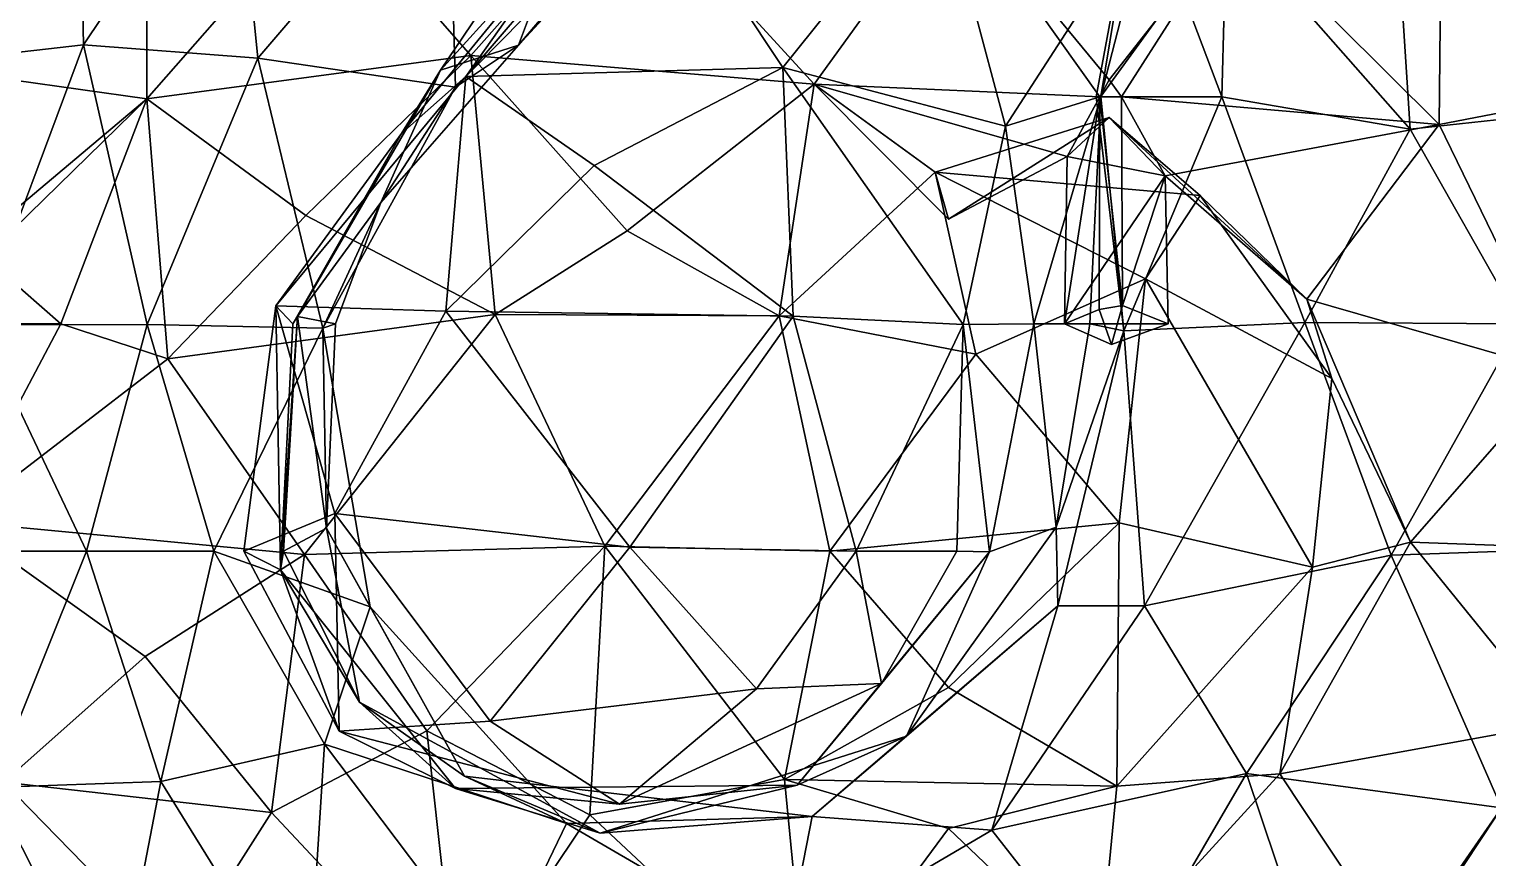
# Model space of a CAD drawing. Extents: x 290034 to 295698, y 4553723 to 4561693.
# Drawn here: x 290213.7 to 290328.1, y 4561056.6 to 4561121.7 of the extents above; entities that cross this region are included whole.
import ezdxf

# ---------------------------------------------------------------- set-up
doc = ezdxf.new("R2010")
doc.units = 0
doc.layers.add('Au_ppm_Pref_-_0_2', color=7, linetype='CONTINUOUS')

msp = doc.modelspace()

# ---------------------------------------------------------------- linework, layer by layer
at = {"layer": 'Au_ppm_Pref_-_0_2'}
for points in [[(290217.96, 4561120.44, 1527.72), (290207.16, 4561119.2, 1521.39), (290217.59, 4561138.18, 1521.84)], [(290217.59, 4561138.18, 1521.84), (290207.16, 4561119.2, 1521.39), (290207.31, 4561136.64, 1515.38)], [(290229.79, 4561138.08, 1527.75), (290217.96, 4561120.44, 1527.72), (290217.59, 4561138.18, 1521.84)], [(290231.63, 4561119.38, 1533.33), (290217.96, 4561120.44, 1527.72), (290229.79, 4561138.08, 1527.75)], [(290246.56, 4561136.82, 1532.88), (290231.63, 4561119.38, 1533.33), (290229.79, 4561138.08, 1527.75)], [(290258.03, 4561136.32, 1549.73), (290252.07, 4561120.4, 1544.22), (290268.72, 4561138.48, 1543.71)], [(290268.72, 4561138.48, 1543.71), (290252.07, 4561120.4, 1544.22), (290262.94, 4561133.18, 1538.36)], [(290247.14, 4561117.1, 1538.59), (290231.63, 4561119.38, 1533.33), (290246.56, 4561136.82, 1532.88)], [(290262.94, 4561133.18, 1538.36), (290247.14, 4561117.1, 1538.59), (290246.56, 4561136.82, 1532.88)], [(290222.92, 4561116.2, 1479.04), (290222.91, 4561135.85, 1484.25), (290207.3, 4561118.39, 1483.91)], [(290207.3, 4561118.39, 1483.91), (290222.91, 4561135.85, 1484.25), (290207.46, 4561135.42, 1490.86)], [(290222.92, 4561116.2, 1479.04), (290237.14, 4561132.4, 1480.3), (290222.91, 4561135.85, 1484.25)], [(290256.67, 4561130.3, 1556.1), (290245.97, 4561118.45, 1550.24), (290258.03, 4561136.32, 1549.73)], [(290258.03, 4561136.32, 1549.73), (290245.97, 4561118.45, 1550.24), (290252.07, 4561120.4, 1544.22)], [(290272.8, 4561118.65, 1563), (290247.95, 4561117.94, 1562.03), (290262.22, 4561134.61, 1559.75)], [(290262.22, 4561134.61, 1559.75), (290247.95, 4561117.94, 1562.03), (290256.67, 4561130.3, 1556.1)], [(290285, 4561133.84, 1561.1), (290272.8, 4561118.65, 1563), (290262.22, 4561134.61, 1559.75)], [(290324.27, 4561114.18, 1481.21), (290324.48, 4561135.19, 1483.93), (290308.21, 4561130.18, 1481.54)], [(290324.27, 4561114.18, 1481.21), (290340.43, 4561117.29, 1483.58), (290324.48, 4561135.19, 1483.93)], [(290340.43, 4561117.29, 1483.58), (290349.97, 4561132.89, 1486.67), (290324.48, 4561135.19, 1483.93)], [(290260.56, 4561133.41, 1479.92), (290237.14, 4561132.4, 1480.3), (290248.35, 4561119.58, 1477.97)], [(290275.27, 4561117.34, 1478.52), (290260.56, 4561133.41, 1479.92), (290248.35, 4561119.58, 1477.97)], [(290260.56, 4561133.41, 1479.92), (290275.27, 4561117.34, 1478.52), (290286.19, 4561132.48, 1480.61)], [(290290.26, 4561114.05, 1556.58), (290272.8, 4561118.65, 1563), (290285, 4561133.84, 1561.1)], [(290301.69, 4561131.73, 1556.9), (290290.26, 4561114.05, 1556.58), (290285, 4561133.84, 1561.1)], [(290297.74, 4561116.38, 1549.85), (290300.62, 4561133.86, 1543.66), (290297.38, 4561116.35, 1544.22)], [(290300.62, 4561133.86, 1543.66), (290307.24, 4561116.35, 1539.72), (290297.38, 4561116.35, 1544.22)], [(290301.69, 4561131.73, 1556.9), (290310.77, 4561134.34, 1550.1), (290297.74, 4561116.38, 1549.85)], [(290310.77, 4561134.34, 1550.1), (290300.62, 4561133.86, 1543.66), (290297.74, 4561116.38, 1549.85)], [(290307.24, 4561116.35, 1539.72), (290300.62, 4561133.86, 1543.66), (290307.61, 4561130.19, 1537.21)], [(290336.6, 4561134.07, 1526.1), (290334.57, 4561115.18, 1532.06), (290320.77, 4561132.94, 1531.97)], [(290222.92, 4561116.2, 1479.04), (290248.35, 4561119.58, 1477.97), (290237.14, 4561132.4, 1480.3)], [(290252.07, 4561120.4, 1544.22), (290247.14, 4561117.1, 1538.59), (290262.94, 4561133.18, 1538.36)], [(290297.66, 4561116.35, 1479.24), (290286.19, 4561132.48, 1480.61), (290275.27, 4561117.34, 1478.52)], [(290297.66, 4561116.35, 1479.24), (290298.41, 4561117.68, 1479.34), (290286.19, 4561132.48, 1480.61)], [(290298.41, 4561117.68, 1479.34), (290308.21, 4561130.18, 1481.54), (290286.19, 4561132.48, 1480.61)], [(290307.61, 4561130.19, 1537.21), (290320.77, 4561132.94, 1531.97), (290322, 4561113.81, 1536.68)], [(290322, 4561113.81, 1536.68), (290320.77, 4561132.94, 1531.97), (290334.57, 4561115.18, 1532.06)], [(290297.74, 4561116.38, 1549.85), (290290.26, 4561114.05, 1556.58), (290301.69, 4561131.73, 1556.9)], [(290242.91, 4561113.48, 1556.1), (290256.67, 4561130.3, 1556.1), (290247.95, 4561117.94, 1562.03)], [(290242.91, 4561113.48, 1556.1), (290245.97, 4561118.45, 1550.24), (290256.67, 4561130.3, 1556.1)], [(290298.41, 4561117.68, 1479.34), (290299.36, 4561116.35, 1479.34), (290308.21, 4561130.18, 1481.54)], [(290299.36, 4561116.35, 1479.34), (290324.27, 4561114.18, 1481.21), (290308.21, 4561130.18, 1481.54)], [(290307.61, 4561130.19, 1537.21), (290322, 4561113.81, 1536.68), (290307.24, 4561116.35, 1539.72)], [(290217.96, 4561120.44, 1527.72), (290209.75, 4561098.46, 1526.42), (290207.16, 4561119.2, 1521.39)], [(290222.97, 4561098.5, 1532.51), (290209.75, 4561098.46, 1526.42), (290217.96, 4561120.44, 1527.72)], [(290231.63, 4561119.38, 1533.33), (290222.97, 4561098.5, 1532.51), (290217.96, 4561120.44, 1527.72)], [(290235.41, 4561107.03, 1476.06), (290248.35, 4561119.58, 1477.97), (290222.92, 4561116.2, 1479.04)], [(290250.25, 4561099.26, 1474.65), (290248.35, 4561119.58, 1477.97), (290235.41, 4561107.03, 1476.06)], [(290245.97, 4561118.45, 1550.24), (290241.27, 4561108.06, 1544.22), (290252.07, 4561120.4, 1544.22)], [(290241.27, 4561108.06, 1544.22), (290247.14, 4561117.1, 1538.59), (290252.07, 4561120.4, 1544.22)], [(290260.61, 4561105.84, 1476.46), (290248.35, 4561119.58, 1477.97), (290250.25, 4561099.26, 1474.65)], [(290260.61, 4561105.84, 1476.46), (290275.27, 4561117.34, 1478.52), (290248.35, 4561119.58, 1477.97)], [(290207.3, 4561118.39, 1483.91), (290207.13, 4561102.89, 1478.89), (290222.92, 4561116.2, 1479.04)], [(290236.73, 4561098.2, 1538.11), (290222.97, 4561098.5, 1532.51), (290231.63, 4561119.38, 1533.33)], [(290236.73, 4561098.2, 1538.11), (290231.63, 4561119.38, 1533.33), (290247.14, 4561117.1, 1538.59)], [(290242.91, 4561113.48, 1556.1), (290234.76, 4561099.12, 1550.19), (290245.97, 4561118.45, 1550.24)], [(290245.97, 4561118.45, 1550.24), (290234.76, 4561099.12, 1550.19), (290241.27, 4561108.06, 1544.22)], [(290272.8, 4561118.65, 1563), (290258.02, 4561110.95, 1567.4), (290247.95, 4561117.94, 1562.03)], [(290273.61, 4561099.14, 1568.26), (290258.02, 4561110.95, 1567.4), (290272.8, 4561118.65, 1563)], [(290273.61, 4561099.14, 1568.26), (290272.8, 4561118.65, 1563), (290286.96, 4561098.49, 1562.12)], [(290272.8, 4561118.65, 1563), (290290.26, 4561114.05, 1556.58), (290286.96, 4561098.49, 1562.12)], [(290246.37, 4561099.53, 1568.78), (290233.04, 4561099.96, 1561.76), (290247.95, 4561117.94, 1562.03)], [(290233.04, 4561099.96, 1561.76), (290242.91, 4561113.48, 1556.1), (290247.95, 4561117.94, 1562.03)], [(290258.02, 4561110.95, 1567.4), (290246.37, 4561099.53, 1568.78), (290247.95, 4561117.94, 1562.03)], [(290272.53, 4561099.16, 1471.14), (290275.27, 4561117.34, 1478.52), (290260.61, 4561105.84, 1476.46)], [(290284.74, 4561110.45, 1472.95), (290275.27, 4561117.34, 1478.52), (290272.53, 4561099.16, 1471.14)], [(290284.74, 4561110.45, 1472.95), (290285.81, 4561106.75, 1476.15), (290275.27, 4561117.34, 1478.52)], [(290285.81, 4561106.75, 1476.15), (290295.1, 4561111.67, 1478.89), (290275.27, 4561117.34, 1478.52)], [(290295.1, 4561111.67, 1478.89), (290297.66, 4561116.35, 1479.24), (290275.27, 4561117.34, 1478.52)], [(290299.36, 4561116.35, 1479.34), (290298.41, 4561117.68, 1479.34), (290297.66, 4561116.35, 1479.24)], [(290333.72, 4561094.77, 1481.32), (290340.43, 4561117.29, 1483.58), (290324.27, 4561114.18, 1481.21)], [(290210.21, 4561103.77, 1477.14), (290222.92, 4561116.2, 1479.04), (290207.13, 4561102.89, 1478.89)], [(290216.2, 4561098.53, 1476.07), (290222.92, 4561116.2, 1479.04), (290210.21, 4561103.77, 1477.14)], [(290216.2, 4561098.53, 1476.07), (290224.57, 4561095.8, 1474.69), (290222.92, 4561116.2, 1479.04)], [(290235.41, 4561107.03, 1476.06), (290222.92, 4561116.2, 1479.04), (290224.57, 4561095.8, 1474.69)], [(290241.27, 4561108.06, 1544.22), (290236.73, 4561098.2, 1538.11), (290247.14, 4561117.1, 1538.59)], [(290292.5, 4561098.53, 1554.98), (290290.26, 4561114.05, 1556.58), (290297.74, 4561116.38, 1549.85)], [(290292.5, 4561098.53, 1554.98), (290297.74, 4561116.38, 1549.85), (290296.88, 4561098.53, 1550.16)], [(290297.66, 4561116.35, 1479.24), (290295.1, 4561111.67, 1478.89), (290294.89, 4561098.53, 1483.17)], [(290297.66, 4561116.35, 1479.24), (290294.89, 4561098.53, 1483.17), (290297.6, 4561099.67, 1484.83)], [(290299.56, 4561097.98, 1544.56), (290296.88, 4561098.53, 1550.16), (290297.74, 4561116.38, 1549.85)], [(290297.74, 4561116.38, 1549.85), (290297.38, 4561116.35, 1544.22), (290299.56, 4561097.98, 1544.56)], [(290297.38, 4561116.35, 1544.22), (290307.24, 4561116.35, 1539.72), (290299.56, 4561097.98, 1544.56)], [(290297.66, 4561116.35, 1479.24), (290297.6, 4561099.67, 1484.83), (290299.44, 4561099.99, 1484.83)], [(290297.66, 4561116.35, 1479.24), (290299.44, 4561099.99, 1484.83), (290299.36, 4561116.35, 1479.34)], [(290302.79, 4561110.16, 1478.89), (290299.36, 4561116.35, 1479.34), (290299.44, 4561099.99, 1484.83)], [(290302.79, 4561110.16, 1478.89), (290324.27, 4561114.18, 1481.21), (290299.36, 4561116.35, 1479.34)], [(290299.56, 4561097.98, 1544.56), (290307.24, 4561116.35, 1539.72), (290313.75, 4561098.64, 1539.08)], [(290313.75, 4561098.64, 1539.08), (290307.24, 4561116.35, 1539.72), (290322, 4561113.81, 1536.68)], [(290322, 4561113.81, 1536.68), (290334.57, 4561115.18, 1532.06), (290330.66, 4561098.53, 1535.67)], [(290298.41, 4561114.74, 1478.36), (290285.81, 4561106.75, 1476.15), (290284.74, 4561110.45, 1472.95)], [(290284.74, 4561110.45, 1472.95), (290305.53, 4561108.6, 1472.95), (290298.41, 4561114.74, 1478.36)], [(290298.41, 4561114.74, 1478.36), (290295.1, 4561111.67, 1478.89), (290285.81, 4561106.75, 1476.15)], [(290286.96, 4561098.49, 1562.12), (290290.26, 4561114.05, 1556.58), (290292.5, 4561098.53, 1554.98)], [(290298.41, 4561114.74, 1478.36), (290302.79, 4561110.16, 1478.89), (290295.1, 4561111.67, 1478.89)], [(290298.41, 4561114.74, 1478.36), (290305.53, 4561108.6, 1472.95), (290313.9, 4561100.48, 1478.25)], [(290298.41, 4561114.74, 1478.36), (290313.9, 4561100.48, 1478.25), (290302.79, 4561110.16, 1478.89)], [(290302.79, 4561110.16, 1478.89), (290313.9, 4561100.48, 1478.25), (290324.27, 4561114.18, 1481.21)], [(290330.66, 4561098.53, 1535.67), (290313.75, 4561098.64, 1539.08), (290322, 4561113.81, 1536.68)], [(290324.27, 4561114.18, 1481.21), (290313.9, 4561100.48, 1478.25), (290333.72, 4561094.77, 1481.32)], [(290242.91, 4561113.48, 1556.1), (290233.04, 4561099.96, 1561.76), (290234.39, 4561098.53, 1556.1)], [(290242.91, 4561113.48, 1556.1), (290234.39, 4561098.53, 1556.1), (290234.76, 4561099.12, 1550.19)], [(290302.79, 4561110.16, 1478.89), (290294.89, 4561098.53, 1483.17), (290295.1, 4561111.67, 1478.89)], [(290258.02, 4561110.95, 1567.4), (290273.61, 4561099.14, 1568.26), (290246.37, 4561099.53, 1568.78)], [(290272.53, 4561099.16, 1471.14), (290287.95, 4561096.16, 1468.81), (290284.74, 4561110.45, 1472.95)], [(290284.74, 4561110.45, 1472.95), (290287.95, 4561096.16, 1468.81), (290301.24, 4561102.07, 1470.44)], [(290305.53, 4561108.6, 1472.95), (290284.74, 4561110.45, 1472.95), (290301.24, 4561102.07, 1470.44)], [(290302.79, 4561110.16, 1478.89), (290303.03, 4561098.53, 1482.65), (290294.89, 4561098.53, 1483.17)], [(290302.79, 4561110.16, 1478.89), (290299.44, 4561099.99, 1484.83), (290303.03, 4561098.53, 1482.65)], [(290241.27, 4561108.06, 1544.22), (290234.76, 4561099.12, 1550.19), (290237.72, 4561098.53, 1544.22)], [(290241.27, 4561108.06, 1544.22), (290237.72, 4561098.53, 1544.22), (290236.73, 4561098.2, 1538.11)], [(290315.86, 4561094.24, 1472.95), (290305.53, 4561108.6, 1472.95), (290301.24, 4561102.07, 1470.44)], [(290305.53, 4561108.6, 1472.95), (290315.86, 4561094.24, 1472.95), (290313.9, 4561100.48, 1478.25)], [(290250.25, 4561099.26, 1474.65), (290235.41, 4561107.03, 1476.06), (290224.57, 4561095.8, 1474.69)], [(290250.25, 4561099.26, 1474.65), (290272.53, 4561099.16, 1471.14), (290260.61, 4561105.84, 1476.46)], [(290211.75, 4561098.53, 1472.95), (290216.2, 4561098.53, 1476.07), (290210.21, 4561103.77, 1477.14)], [(290299.19, 4561082.94, 1469.3), (290301.24, 4561102.07, 1470.44), (290287.95, 4561096.16, 1468.81)], [(290299.19, 4561082.94, 1469.3), (290314.34, 4561079.45, 1471.87), (290301.24, 4561102.07, 1470.44)], [(290301.24, 4561102.07, 1470.44), (290314.34, 4561079.45, 1471.87), (290315.86, 4561094.24, 1472.95)], [(290313.9, 4561100.48, 1478.25), (290315.86, 4561094.24, 1472.95), (290322.04, 4561081.41, 1479.17)], [(290322.04, 4561081.41, 1479.17), (290333.72, 4561094.77, 1481.32), (290313.9, 4561100.48, 1478.25)], [(290250.25, 4561099.26, 1474.65), (290224.57, 4561095.8, 1474.69), (290235.29, 4561080.43, 1474.92)], [(290237.68, 4561083.67, 1567.26), (290230.54, 4561080.71, 1562.04), (290233.04, 4561099.96, 1561.76)], [(290230.54, 4561080.71, 1562.04), (290233.41, 4561079.25, 1556.16), (290233.04, 4561099.96, 1561.76)], [(290237.68, 4561083.67, 1567.26), (290233.04, 4561099.96, 1561.76), (290246.37, 4561099.53, 1568.78)], [(290233.41, 4561079.25, 1556.16), (290234.39, 4561098.53, 1556.1), (290233.04, 4561099.96, 1561.76)], [(290233.41, 4561079.25, 1556.16), (290234.76, 4561099.12, 1550.19), (290234.39, 4561098.53, 1556.1)], [(290233.41, 4561079.25, 1556.16), (290233.66, 4561080.71, 1550.16), (290234.76, 4561099.12, 1550.19)], [(290234.76, 4561099.12, 1550.19), (290233.66, 4561080.71, 1550.16), (290237.03, 4561082.51, 1544.66)], [(290237.72, 4561098.53, 1544.22), (290234.76, 4561099.12, 1550.19), (290237.03, 4561082.51, 1544.66)], [(290235.29, 4561080.43, 1474.92), (290258.85, 4561081.09, 1472.49), (290250.25, 4561099.26, 1474.65)], [(290237.68, 4561083.67, 1567.26), (290246.37, 4561099.53, 1568.78), (290260.8, 4561081.02, 1570.06)], [(290273.61, 4561099.14, 1568.26), (290260.8, 4561081.02, 1570.06), (290246.37, 4561099.53, 1568.78)], [(290272.53, 4561099.16, 1471.14), (290250.25, 4561099.26, 1474.65), (290258.85, 4561081.09, 1472.49)], [(290276.5, 4561080.71, 1468.56), (290272.53, 4561099.16, 1471.14), (290258.85, 4561081.09, 1472.49)], [(290260.8, 4561081.02, 1570.06), (290273.61, 4561099.14, 1568.26), (290278.55, 4561080.71, 1566.84)], [(290276.5, 4561080.71, 1468.56), (290287.95, 4561096.16, 1468.81), (290272.53, 4561099.16, 1471.14)], [(290278.55, 4561080.71, 1566.84), (290273.61, 4561099.14, 1568.26), (290286.96, 4561098.49, 1562.12)], [(290294.89, 4561098.53, 1483.17), (290298.59, 4561096.91, 1484.7), (290297.6, 4561099.67, 1484.83)], [(290299.44, 4561099.99, 1484.83), (290297.6, 4561099.67, 1484.83), (290298.59, 4561096.91, 1484.7)], [(290303.03, 4561098.53, 1482.65), (290299.44, 4561099.99, 1484.83), (290298.59, 4561096.91, 1484.7)], [(290218.19, 4561080.71, 1531.37), (290205.16, 4561080.71, 1525.13), (290209.75, 4561098.46, 1526.42)], [(290216.2, 4561098.53, 1476.07), (290211.75, 4561098.53, 1472.95), (290207.97, 4561083.04, 1473.21)], [(290224.57, 4561095.8, 1474.69), (290216.2, 4561098.53, 1476.07), (290207.97, 4561083.04, 1473.21)], [(290222.97, 4561098.5, 1532.51), (290218.19, 4561080.71, 1531.37), (290209.75, 4561098.46, 1526.42)], [(290228.19, 4561080.71, 1535.75), (290218.19, 4561080.71, 1531.37), (290222.97, 4561098.5, 1532.51)], [(290236.73, 4561098.2, 1538.11), (290228.19, 4561080.71, 1535.75), (290222.97, 4561098.5, 1532.51)], [(290236.73, 4561098.2, 1538.11), (290240.44, 4561076.34, 1538.29), (290228.19, 4561080.71, 1535.75)], [(290237.03, 4561082.51, 1544.66), (290236.73, 4561098.2, 1538.11), (290237.72, 4561098.53, 1544.22)], [(290237.03, 4561082.51, 1544.66), (290240.44, 4561076.34, 1538.29), (290236.73, 4561098.2, 1538.11)], [(290286.46, 4561080.71, 1562.04), (290278.55, 4561080.71, 1566.84), (290286.96, 4561098.49, 1562.12)], [(290286.46, 4561080.71, 1562.04), (290286.96, 4561098.49, 1562.12), (290289, 4561080.65, 1556.09)], [(290286.96, 4561098.49, 1562.12), (290292.5, 4561098.53, 1554.98), (290289, 4561080.65, 1556.09)], [(290294.24, 4561082.59, 1549.45), (290289, 4561080.65, 1556.09), (290292.5, 4561098.53, 1554.98)], [(290294.24, 4561082.59, 1549.45), (290292.5, 4561098.53, 1554.98), (290296.88, 4561098.53, 1550.16)], [(290294.24, 4561082.59, 1549.45), (290296.88, 4561098.53, 1550.16), (290299.56, 4561097.98, 1544.56)], [(290294.24, 4561082.59, 1549.45), (290299.56, 4561097.98, 1544.56), (290294.38, 4561076.42, 1544.22)], [(290294.38, 4561076.42, 1544.22), (290299.56, 4561097.98, 1544.56), (290301.18, 4561076.41, 1541.03)], [(290303.03, 4561098.53, 1482.65), (290298.59, 4561096.91, 1484.7), (290294.89, 4561098.53, 1483.17)], [(290299.56, 4561097.98, 1544.56), (290313.75, 4561098.64, 1539.08), (290301.18, 4561076.41, 1541.03)], [(290301.18, 4561076.41, 1541.03), (290313.75, 4561098.64, 1539.08), (290320.52, 4561080.38, 1537.25)], [(290320.52, 4561080.38, 1537.25), (290313.75, 4561098.64, 1539.08), (290330.66, 4561098.53, 1535.67)], [(290320.52, 4561080.38, 1537.25), (290330.66, 4561098.53, 1535.67), (290337.13, 4561080.97, 1533.14)], [(290235.29, 4561080.43, 1474.92), (290224.57, 4561095.8, 1474.69), (290207.97, 4561083.04, 1473.21)], [(290299.19, 4561082.94, 1469.3), (290287.95, 4561096.16, 1468.81), (290276.5, 4561080.71, 1468.56)], [(290322.04, 4561081.41, 1479.17), (290341.6, 4561080.71, 1482.29), (290333.72, 4561094.77, 1481.32)], [(290315.86, 4561094.24, 1472.95), (290314.34, 4561079.45, 1471.87), (290322.04, 4561081.41, 1479.17)], [(290235.29, 4561080.43, 1474.92), (290207.97, 4561083.04, 1473.21), (290222.81, 4561072.44, 1476.14)], [(290222.81, 4561072.44, 1476.14), (290207.97, 4561083.04, 1473.21), (290211.72, 4561062.58, 1479.44)], [(290237.68, 4561083.67, 1567.26), (290238.01, 4561066.57, 1562.04), (290230.54, 4561080.71, 1562.04)], [(290237.68, 4561083.67, 1567.26), (290260.8, 4561081.02, 1570.06), (290249.86, 4561067.36, 1567.37)], [(290237.68, 4561083.67, 1567.26), (290249.86, 4561067.36, 1567.37), (290238.01, 4561066.57, 1562.04)], [(290299.19, 4561082.94, 1469.3), (290276.5, 4561080.71, 1468.56), (290285.81, 4561070, 1469.38)], [(290299.19, 4561082.94, 1469.3), (290285.81, 4561070, 1469.38), (290298.99, 4561062.27, 1472.23)], [(290299.19, 4561082.94, 1469.3), (290298.99, 4561062.27, 1472.23), (290314.34, 4561079.45, 1471.87)], [(290239.62, 4561068.85, 1550.16), (290237.03, 4561082.51, 1544.66), (290233.66, 4561080.71, 1550.16)], [(290239.62, 4561068.85, 1550.16), (290247.84, 4561063.04, 1544.22), (290237.03, 4561082.51, 1544.66)], [(290237.03, 4561082.51, 1544.66), (290247.84, 4561063.04, 1544.22), (290240.44, 4561076.34, 1538.29)], [(290282.51, 4561066.2, 1549.81), (290289, 4561080.65, 1556.09), (290294.24, 4561082.59, 1549.45)], [(290282.51, 4561066.2, 1549.81), (290294.24, 4561082.59, 1549.45), (290294.38, 4561076.42, 1544.22)], [(290218.19, 4561080.71, 1531.37), (290210.76, 4561062.15, 1526.16), (290205.16, 4561080.71, 1525.13)], [(290224.04, 4561062.63, 1531.74), (290210.76, 4561062.15, 1526.16), (290218.19, 4561080.71, 1531.37)], [(290228.19, 4561080.71, 1535.75), (290224.04, 4561062.63, 1531.74), (290218.19, 4561080.71, 1531.37)], [(290236.87, 4561065.55, 1536.71), (290224.04, 4561062.63, 1531.74), (290228.19, 4561080.71, 1535.75)], [(290228.19, 4561080.71, 1535.75), (290240.44, 4561076.34, 1538.29), (290236.87, 4561065.55, 1536.71)], [(290230.54, 4561080.71, 1562.04), (290238.01, 4561066.57, 1562.04), (290233.41, 4561079.25, 1556.16)], [(290233.66, 4561080.71, 1550.16), (290233.41, 4561079.25, 1556.16), (290239.62, 4561068.85, 1550.16)], [(290244.89, 4561066.6, 1475.66), (290258.85, 4561081.09, 1472.49), (290235.29, 4561080.43, 1474.92)], [(290258.85, 4561081.09, 1472.49), (290244.89, 4561066.6, 1475.66), (290257.67, 4561060.03, 1476.55)], [(290270.73, 4561069.9, 1566.82), (290249.86, 4561067.36, 1567.37), (290260.8, 4561081.02, 1570.06)], [(290272.95, 4561062.8, 1472.78), (290258.85, 4561081.09, 1472.49), (290257.67, 4561060.03, 1476.55)], [(290276.5, 4561080.71, 1468.56), (290258.85, 4561081.09, 1472.49), (290272.95, 4561062.8, 1472.78)], [(290260.8, 4561081.02, 1570.06), (290278.55, 4561080.71, 1566.84), (290270.73, 4561069.9, 1566.82)], [(290280.55, 4561070.33, 1562.04), (290270.73, 4561069.9, 1566.82), (290278.55, 4561080.71, 1566.84)], [(290285.81, 4561070, 1469.38), (290276.5, 4561080.71, 1468.56), (290272.95, 4561062.8, 1472.78)], [(290280.55, 4561070.33, 1562.04), (290289, 4561080.65, 1556.09), (290273.94, 4561062.35, 1555.96)], [(290282.51, 4561066.2, 1549.81), (290273.94, 4561062.35, 1555.96), (290289, 4561080.65, 1556.09)], [(290286.46, 4561080.71, 1562.04), (290280.55, 4561070.33, 1562.04), (290278.55, 4561080.71, 1566.84)], [(290280.55, 4561070.33, 1562.04), (290286.46, 4561080.71, 1562.04), (290289, 4561080.65, 1556.09)], [(290322.04, 4561081.41, 1479.17), (290314.34, 4561079.45, 1471.87), (290311.77, 4561063.23, 1478.82)], [(290322.04, 4561081.41, 1479.17), (290311.77, 4561063.23, 1478.82), (290333.55, 4561067.18, 1481.57)], [(290320.52, 4561080.38, 1537.25), (290337.13, 4561080.97, 1533.14), (290329.17, 4561060.56, 1533.9)], [(290322.04, 4561081.41, 1479.17), (290333.55, 4561067.18, 1481.57), (290341.6, 4561080.71, 1482.29)], [(290235.29, 4561080.43, 1474.92), (290222.81, 4561072.44, 1476.14), (290232.71, 4561060.2, 1476.72)], [(290244.89, 4561066.6, 1475.66), (290235.29, 4561080.43, 1474.92), (290232.71, 4561060.2, 1476.72)], [(290298.99, 4561062.27, 1472.23), (290311.77, 4561063.23, 1478.82), (290314.34, 4561079.45, 1471.87)], [(290301.18, 4561076.41, 1541.03), (290320.52, 4561080.38, 1537.25), (290309.17, 4561063.26, 1537.71)], [(290309.17, 4561063.26, 1537.71), (290320.52, 4561080.38, 1537.25), (290329.17, 4561060.56, 1533.9)], [(290238.01, 4561066.57, 1562.04), (290247.14, 4561062.09, 1556.12), (290233.41, 4561079.25, 1556.16)], [(290247.14, 4561062.09, 1556.12), (290239.62, 4561068.85, 1550.16), (290233.41, 4561079.25, 1556.16)], [(290240.44, 4561076.34, 1538.29), (290255.85, 4561059.34, 1538.83), (290236.87, 4561065.55, 1536.71)], [(290247.84, 4561063.04, 1544.22), (290255.85, 4561059.34, 1538.83), (290240.44, 4561076.34, 1538.29)], [(290282.51, 4561066.2, 1549.81), (290294.38, 4561076.42, 1544.22), (290275.11, 4561059.89, 1544.53)], [(290275.11, 4561059.89, 1544.53), (290294.38, 4561076.42, 1544.22), (290289.19, 4561058.82, 1539.58)], [(290294.38, 4561076.42, 1544.22), (290301.18, 4561076.41, 1541.03), (290289.19, 4561058.82, 1539.58)], [(290289.19, 4561058.82, 1539.58), (290301.18, 4561076.41, 1541.03), (290309.17, 4561063.26, 1537.71)], [(290211.72, 4561062.58, 1479.44), (290232.71, 4561060.2, 1476.72), (290222.81, 4561072.44, 1476.14)], [(290270.73, 4561069.9, 1566.82), (290280.55, 4561070.33, 1562.04), (290259.99, 4561060.85, 1562.61)], [(290280.55, 4561070.33, 1562.04), (290273.94, 4561062.35, 1555.96), (290259.99, 4561060.85, 1562.61)], [(290249.86, 4561067.36, 1567.37), (290270.73, 4561069.9, 1566.82), (290259.99, 4561060.85, 1562.61)], [(290298.99, 4561062.27, 1472.23), (290285.81, 4561070, 1469.38), (290272.95, 4561062.8, 1472.78)], [(290247.14, 4561062.09, 1556.12), (290258.49, 4561058.59, 1550.08), (290239.62, 4561068.85, 1550.16)], [(290258.49, 4561058.59, 1550.08), (290247.84, 4561063.04, 1544.22), (290239.62, 4561068.85, 1550.16)], [(290249.86, 4561067.36, 1567.37), (290259.99, 4561060.85, 1562.61), (290238.01, 4561066.57, 1562.04)], [(290333.55, 4561067.18, 1481.57), (290311.77, 4561063.23, 1478.82), (290321.38, 4561048.78, 1481.18)], [(290321.38, 4561048.78, 1481.18), (290337.04, 4561044.93, 1484.06), (290333.55, 4561067.18, 1481.57)], [(290244.89, 4561066.6, 1475.66), (290232.71, 4561060.2, 1476.72), (290247.31, 4561044.58, 1478.47)], [(290238.01, 4561066.57, 1562.04), (290259.99, 4561060.85, 1562.61), (290247.14, 4561062.09, 1556.12)], [(290247.31, 4561044.58, 1478.47), (290257.67, 4561060.03, 1476.55), (290244.89, 4561066.6, 1475.66)], [(290258.49, 4561058.59, 1550.08), (290273.94, 4561062.35, 1555.96), (290282.51, 4561066.2, 1549.81)], [(290275.11, 4561059.89, 1544.53), (290258.49, 4561058.59, 1550.08), (290282.51, 4561066.2, 1549.81)], [(290236.87, 4561065.55, 1536.71), (290235.5, 4561044.08, 1531.74), (290224.04, 4561062.63, 1531.74)], [(290236.87, 4561065.55, 1536.71), (290250.27, 4561047.78, 1536.32), (290235.5, 4561044.08, 1531.74)], [(290236.87, 4561065.55, 1536.71), (290255.85, 4561059.34, 1538.83), (290250.27, 4561047.78, 1536.32)], [(290211.72, 4561062.58, 1479.44), (290209.69, 4561044.12, 1484.04), (290225.33, 4561048.61, 1479.51)], [(290224.04, 4561062.63, 1531.74), (290220.28, 4561043.23, 1527.01), (290210.76, 4561062.15, 1526.16)], [(290211.72, 4561062.58, 1479.44), (290225.33, 4561048.61, 1479.51), (290232.71, 4561060.2, 1476.72)], [(290224.04, 4561062.63, 1531.74), (290235.5, 4561044.08, 1531.74), (290220.28, 4561043.23, 1527.01)], [(290259.99, 4561060.85, 1562.61), (290273.94, 4561062.35, 1555.96), (290247.14, 4561062.09, 1556.12)], [(290273.94, 4561062.35, 1555.96), (290258.49, 4561058.59, 1550.08), (290247.14, 4561062.09, 1556.12)], [(290258.49, 4561058.59, 1550.08), (290275.11, 4561059.89, 1544.53), (290247.84, 4561063.04, 1544.22)], [(290275.11, 4561059.89, 1544.53), (290255.85, 4561059.34, 1538.83), (290247.84, 4561063.04, 1544.22)], [(290272.95, 4561062.8, 1472.78), (290257.67, 4561060.03, 1476.55), (290274.76, 4561044.02, 1478.63)], [(290298.99, 4561062.27, 1472.23), (290272.95, 4561062.8, 1472.78), (290285.81, 4561058.95, 1477.58)], [(290272.95, 4561062.8, 1472.78), (290274.76, 4561044.02, 1478.63), (290285.81, 4561058.95, 1477.58)], [(290299.15, 4561046.08, 1536.63), (290289.19, 4561058.82, 1539.58), (290309.17, 4561063.26, 1537.71)], [(290298.99, 4561062.27, 1472.23), (290297.58, 4561047.7, 1479.01), (290311.77, 4561063.23, 1478.82)], [(290297.58, 4561047.7, 1479.01), (290321.38, 4561048.78, 1481.18), (290311.77, 4561063.23, 1478.82)], [(290299.15, 4561046.08, 1536.63), (290309.17, 4561063.26, 1537.71), (290316.31, 4561042, 1533.29)], [(290309.17, 4561063.26, 1537.71), (290329.17, 4561060.56, 1533.9), (290316.31, 4561042, 1533.29)], [(290210.76, 4561062.15, 1526.16), (290220.28, 4561043.23, 1527.01), (290207.57, 4561045.39, 1520.88)], [(290297.58, 4561047.7, 1479.01), (290298.99, 4561062.27, 1472.23), (290285.81, 4561058.95, 1477.58)], [(290225.33, 4561048.61, 1479.51), (290247.31, 4561044.58, 1478.47), (290232.71, 4561060.2, 1476.72)], [(290274.76, 4561044.02, 1478.63), (290257.67, 4561060.03, 1476.55), (290247.31, 4561044.58, 1478.47)], [(290332.94, 4561049.8, 1531.11), (290316.31, 4561042, 1533.29), (290329.17, 4561060.56, 1533.9)], [(290250.27, 4561047.78, 1536.32), (290255.85, 4561059.34, 1538.83), (290273.05, 4561049.33, 1538.36)], [(290255.85, 4561059.34, 1538.83), (290275.11, 4561059.89, 1544.53), (290273.05, 4561049.33, 1538.36)], [(290273.05, 4561049.33, 1538.36), (290275.11, 4561059.89, 1544.53), (290289.19, 4561058.82, 1539.58)], [(290285.81, 4561058.95, 1477.58), (290274.76, 4561044.02, 1478.63), (290297.58, 4561047.7, 1479.01)], [(290273.05, 4561049.33, 1538.36), (290289.19, 4561058.82, 1539.58), (290299.15, 4561046.08, 1536.63)]]:
    msp.add_3dface(points, dxfattribs=at)

doc.saveas('drawing.dxf')
